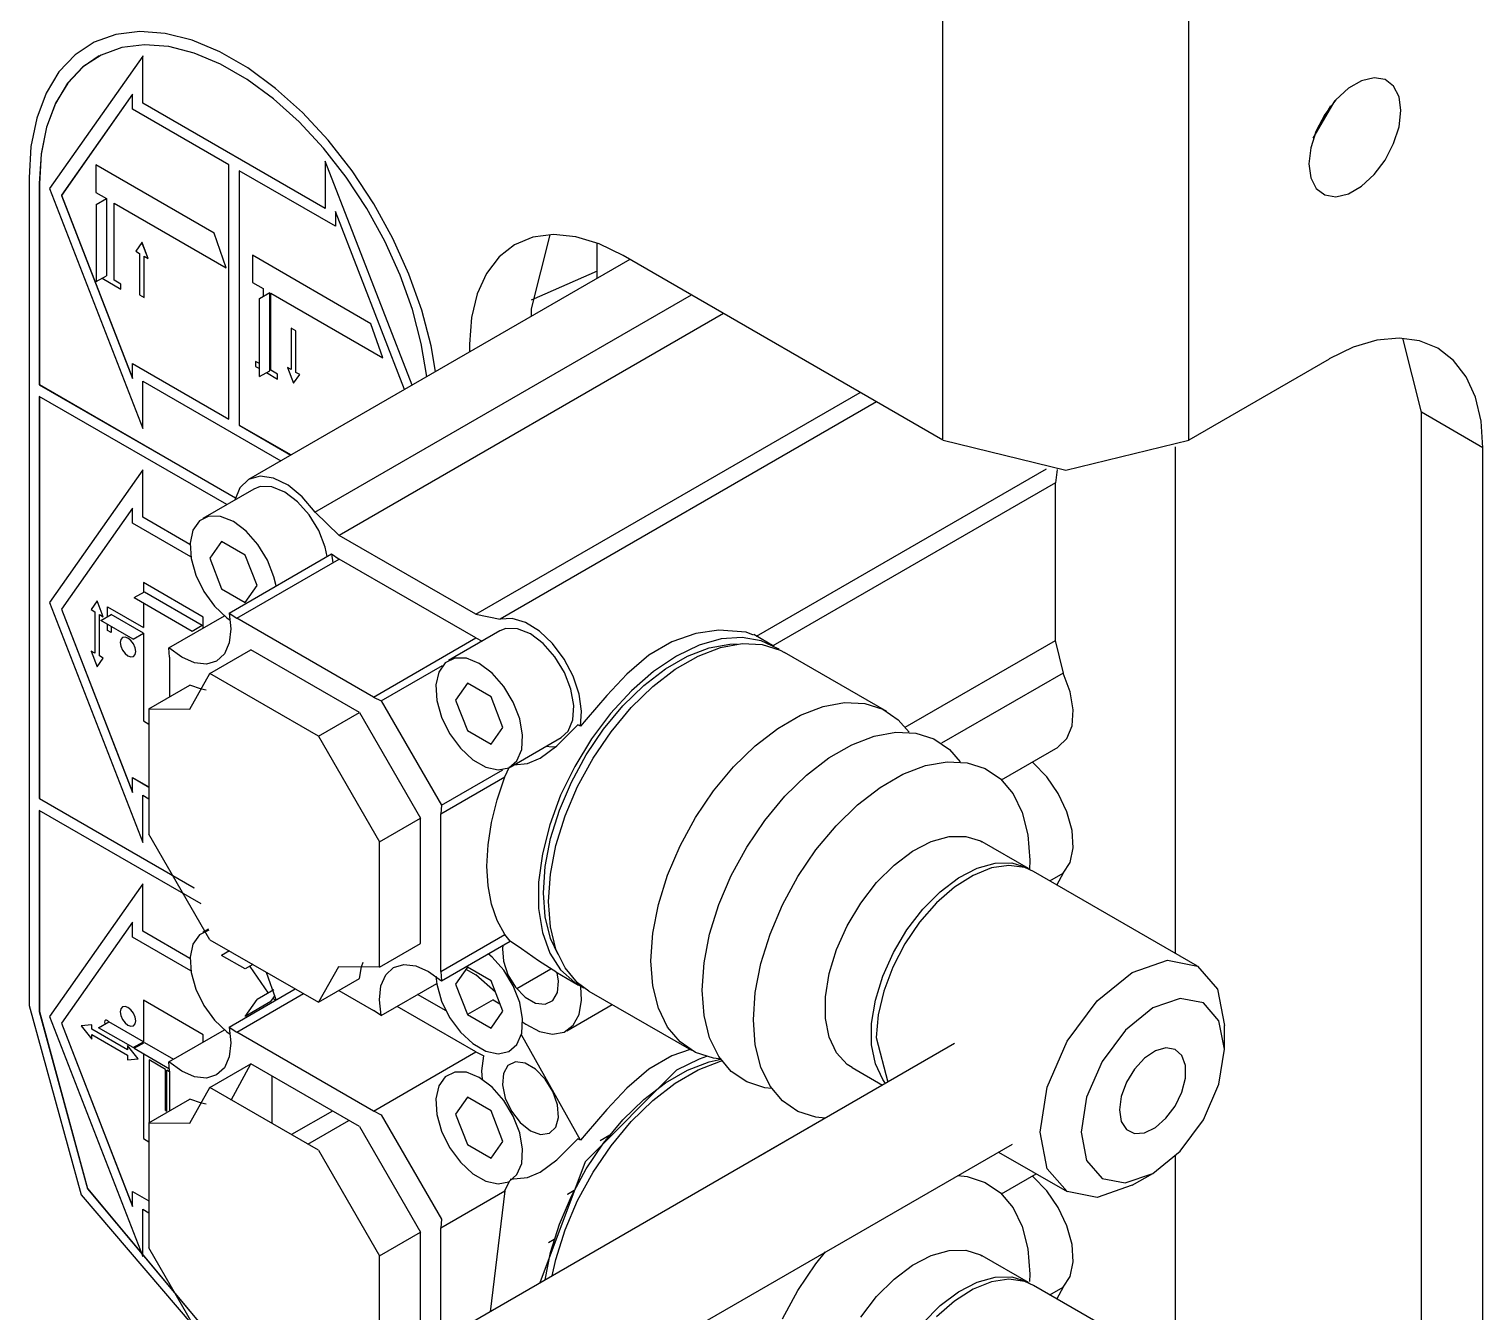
# Model space of a CAD drawing. Extents: x 0 to 258, y 0 to 184.
# Drawn here: x 25.48 to 30.5, y 55.95 to 60.37 of the extents above; entities that cross this region are included whole.
import ezdxf

# ---------------------------------------------------------------- set-up
doc = ezdxf.new("R2010")
doc.units = 0

msp = doc.modelspace()

# ---------------------------------------------------------------- linework, layer by layer
for p, q in [((28.639384, 58.954482), (28.639384, 60.485359)), ((29.487902, 58.954482), (29.487902, 60.485359)), ((25.783721, 60.354647), (25.708858, 60.327533)), ((25.866181, 60.364939), (25.783721, 60.354647)), ((25.9547, 60.358245), (25.866181, 60.364939)), ((26.04763, 60.334671), (25.9547, 60.358245)), ((26.143239, 60.29465), (26.04763, 60.334671)), ((25.876609, 60.280307), (25.55514, 59.823108)), ((25.642984, 60.284112), (25.587329, 60.225192)), ((25.708858, 60.327533), (25.642984, 60.284112)), ((25.732998, 60.283771), (25.670419, 60.242522)), ((25.726595, 60.280482), (25.670771, 60.242721)), ((25.804118, 60.309541), (25.732998, 60.283771)), ((25.882453, 60.319331), (25.804118, 60.309541)), ((25.876873, 60.280572), (25.876609, 60.280043)), ((25.876609, 60.11706), (25.876609, 60.280307)), ((25.876873, 60.117324), (25.876873, 60.280572)), ((25.966548, 60.312954), (25.882453, 60.319331)), ((26.054832, 60.290544), (25.966548, 60.312954)), ((26.14566, 60.252526), (26.054832, 60.290544)), ((26.239749, 60.238937), (26.143239, 60.29465)), ((25.670419, 60.242522), (25.617545, 60.18655)), ((25.670771, 60.242721), (25.617899, 60.186748)), ((26.237344, 60.199599), (26.14566, 60.252526)), ((26.335359, 60.168569), (26.239749, 60.238937)), ((25.587329, 60.225192), (25.54293, 60.151873)), ((25.617545, 60.18655), (25.575365, 60.116895)), ((25.617899, 60.186748), (25.57572, 60.117094)), ((26.328175, 60.132747), (26.237344, 60.199599)), ((30.084034, 60.1949), (30.038751, 60.168759)), ((30.127484, 60.205245), (30.084034, 60.1949)), ((30.165581, 60.198974), (30.127484, 60.205245)), ((30.195236, 60.176564), (30.165581, 60.198974)), ((25.54293, 60.151873), (25.510611, 60.065521)), ((25.841155, 60.148545), (25.595886, 59.799295)), ((25.841155, 60.14828), (25.596415, 59.79956)), ((25.841155, 60.096687), (25.841155, 60.148545)), ((26.416458, 60.053218), (26.328175, 60.132747)), ((26.428291, 60.084852), (26.335359, 60.168569)), ((29.995301, 60.128942), (29.957206, 60.078679)), ((30.038751, 60.168759), (29.995301, 60.128942)), ((30.214047, 60.139856), (30.195236, 60.176564)), ((30.220477, 60.091816), (30.214047, 60.139856)), ((25.575365, 60.116895), (25.544663, 60.034862)), ((25.57572, 60.117094), (25.545017, 60.03506)), ((26.173735, 59.904599), (25.841155, 60.096687)), ((26.506316, 59.753522), (25.876609, 60.11706)), ((26.506316, 59.754052), (25.876873, 60.117324)), ((26.51681, 59.989351), (26.428291, 60.084852)), ((29.917791, 59.996206), (29.992835, 60.126196)), ((29.925369, 60.016775), (29.978812, 60.109347)), ((29.957206, 60.078679), (29.927549, 60.02204)), ((30.214047, 60.036335), (30.220477, 60.091816)), ((25.510611, 60.065521), (25.490979, 59.967742)), ((25.544663, 60.034862), (25.52601, 59.941972)), ((25.545017, 60.03506), (25.526364, 59.94217)), ((26.500551, 59.962493), (26.416458, 60.053218)), ((29.938751, 60.046416), (29.946689, 60.046416)), ((30.195236, 59.97791), (30.214047, 60.036335)), ((26.599269, 59.883843), (26.51681, 59.989351)), ((29.927549, 60.02204), (29.908737, 59.963612)), ((30.165581, 59.921268), (30.195236, 59.97791)), ((25.490979, 59.967742), (25.484391, 59.860358)), ((25.52601, 59.941972), (25.519739, 59.839956)), ((25.526364, 59.94217), (25.52012, 59.840155)), ((26.578889, 59.862258), (26.500551, 59.962493)), ((29.908737, 59.963612), (29.902281, 59.908132)), ((25.714684, 59.904864), (25.714684, 59.809349)), ((26.123465, 59.668856), (25.714684, 59.904864)), ((26.173735, 59.026978), (26.173735, 59.904599)), ((26.209189, 59.884226), (26.209189, 59.006605)), ((26.54177, 59.692404), (26.209189, 59.884226)), ((26.209454, 59.883962), (26.209454, 59.006605)), ((26.806353, 59.144188), (26.506316, 59.91677)), ((26.506316, 59.91677), (26.506316, 59.753522)), ((26.506845, 59.917035), (26.506845, 59.915976)), ((26.806618, 59.144188), (26.506845, 59.917035)), ((26.674133, 59.770294), (26.599269, 59.883843)), ((29.902281, 59.908132), (29.908737, 59.860094)), ((30.127484, 59.871005), (30.165581, 59.921268)), ((25.484497, 59.860414), (25.484497, 57.002388)), ((25.519686, 59.840041), (25.519686, 59.145775)), ((25.520215, 59.840041), (25.520215, 59.14604)), ((26.650009, 59.754388), (26.578889, 59.862258)), ((29.908737, 59.860094), (29.927549, 59.823386)), ((30.038751, 59.80505), (30.084034, 59.831191)), ((30.084034, 59.831191), (30.127484, 59.871005)), ((25.55514, 59.823108), (25.876609, 58.994434)), ((25.595886, 59.799295), (25.841155, 59.167207)), ((25.596415, 59.79956), (25.841155, 59.168265)), ((25.714684, 59.809349), (25.751461, 59.787918)), ((25.716007, 59.767545), (25.751461, 59.787918)), ((25.751461, 59.787918), (25.751461, 59.522012)), ((29.927549, 59.823386), (29.957206, 59.800975)), ((29.957206, 59.800975), (29.995301, 59.794705)), ((29.995301, 59.794705), (30.038751, 59.80505)), ((25.716007, 59.767545), (25.716007, 59.501639)), ((25.777919, 59.772572), (26.165004, 59.549264)), ((25.777919, 59.506667), (25.777919, 59.772572)), ((26.54177, 59.743997), (26.54177, 59.692404)), ((26.780424, 59.129107), (26.54177, 59.743997)), ((26.542035, 59.743204), (26.542035, 59.692404)), ((26.712588, 59.640884), (26.650009, 59.754388)), ((26.740004, 59.650817), (26.674133, 59.770294)), ((26.542035, 59.692404), (26.54177, 59.692668)), ((25.873963, 59.636312), (25.852796, 59.60615)), ((25.874227, 59.636577), (25.873963, 59.636048)), ((25.895129, 59.581544), (25.873963, 59.636312)), ((25.895659, 59.581808), (25.874227, 59.636577)), ((26.165004, 59.549264), (26.123465, 59.668856)), ((26.765459, 59.523867), (26.712588, 59.640884)), ((26.795659, 59.527643), (26.740004, 59.650817)), ((27.160712, 59.628777), (27.106666, 59.586904)), ((27.223992, 59.654653), (27.160712, 59.628777)), ((27.282116, 59.663493), (27.217513, 59.407861)), ((27.294945, 59.663913), (27.223992, 59.654653)), ((27.371831, 59.656294), (27.294945, 59.663913)), ((27.452748, 59.632005), (27.371831, 59.656294)), ((27.445057, 59.512752), (27.445057, 59.634989)), ((27.535711, 59.591651), (27.452748, 59.632005)), ((25.852796, 59.60615), (25.866025, 59.598477)), ((25.866025, 59.598477), (25.866025, 59.455602)), ((25.8819, 59.589216), (25.895129, 59.581544)), ((25.8819, 59.446342), (25.8819, 59.589216)), ((25.882165, 59.446606), (25.882165, 59.588952)), ((25.894865, 59.582073), (25.895659, 59.581808)), ((27.558563, 59.578369), (26.241733, 58.818222)), ((26.664537, 59.356383), (26.255491, 59.592656)), ((26.255491, 59.592656), (26.255491, 59.498729)), ((27.106666, 59.586904), (27.063184, 59.530069)), ((28.639384, 58.954482), (27.535809, 59.591598)), ((26.840061, 59.403058), (26.795659, 59.527643)), ((27.063184, 59.530069), (27.031339, 59.459671)), ((27.445057, 59.537887), (27.218044, 59.437346)), ((25.716007, 59.501639), (25.751461, 59.522012)), ((25.73638, 59.513281), (25.801467, 59.47571)), ((25.801467, 59.493173), (25.777919, 59.506667)), ((25.801467, 59.47571), (25.801467, 59.493173)), ((26.255491, 59.498729), (26.292269, 59.477298)), ((26.292269, 59.477298), (26.292269, 59.45084)), ((26.807639, 59.405514), (26.765459, 59.523867)), ((25.866025, 59.455602), (25.8819, 59.446342)), ((25.8819, 59.446871), (25.882165, 59.446606)), ((26.280098, 59.443696), (26.315287, 59.464069)), ((26.280098, 59.173557), (26.280098, 59.443696)), ((26.315287, 59.193929), (26.315287, 59.464069)), ((26.318991, 59.196046), (26.318991, 59.461952)), ((26.318991, 59.461952), (26.705812, 59.238644)), ((26.471391, 58.705774), (27.771023, 59.455867)), ((27.031339, 59.459671), (27.011918, 59.377444)), ((27.882148, 59.391573), (26.555264, 58.625605)), ((26.838344, 59.288028), (26.807639, 59.405514)), ((26.87238, 59.279392), (26.840061, 59.403058)), ((27.011918, 59.377444), (27.005383, 59.285412)), ((27.217515, 59.407977), (27.217515, 59.381519)), ((26.40551, 59.331513), (26.389635, 59.340508)), ((26.389635, 59.340508), (26.389635, 59.197634)), ((26.40551, 59.188373), (26.40551, 59.331513)), ((26.705812, 59.238644), (26.664537, 59.356383)), ((26.856997, 59.173602), (26.838344, 59.288028)), ((26.887964, 59.191252), (26.87238, 59.279392)), ((27.00532, 59.285475), (27.00532, 59.259017)), ((30.055956, 59.274815), (29.972994, 59.234461)), ((30.136874, 59.299104), (30.055956, 59.274815)), ((30.213759, 59.306724), (30.136874, 59.299104)), ((30.284712, 59.297463), (30.213759, 59.306724)), ((30.291189, 59.050682), (30.226586, 59.306316)), ((30.347993, 59.271587), (30.284712, 59.297463)), ((26.280098, 59.218536), (26.266604, 59.226209)), ((26.266604, 59.226209), (26.266604, 59.208746)), ((29.972883, 59.234411), (29.487902, 58.954482)), ((30.402039, 59.229712), (30.347993, 59.271587)), ((30.44552, 59.172879), (30.402039, 59.229712)), ((25.841155, 59.2188), (26.173735, 59.026978)), ((25.841155, 59.167207), (25.841155, 59.2188)), ((25.841684, 59.2188), (25.841684, 59.219065)), ((25.841684, 59.219065), (26.173735, 59.027242)), ((26.266604, 59.208746), (26.280098, 59.201073)), ((26.280098, 59.173557), (26.315287, 59.193929)), ((26.303646, 59.187315), (26.342275, 59.16509)), ((26.342275, 59.182552), (26.318991, 59.196046)), ((26.342275, 59.16509), (26.342275, 59.182552)), ((26.376406, 59.205306), (26.397573, 59.150538)), ((26.389635, 59.197634), (26.376406, 59.205306)), ((26.397573, 59.150538), (26.418739, 59.180965)), ((26.418739, 59.180965), (26.40551, 59.188373)), ((25.519686, 59.145775), (26.196489, 58.755251)), ((25.520215, 59.14604), (26.196754, 58.755515)), ((25.876609, 58.994434), (25.876609, 59.157682)), ((25.876609, 59.157682), (26.353123, 58.882515)), ((25.876873, 58.994698), (25.876873, 59.157417)), ((26.857021, 59.173387), (26.856997, 59.173602)), ((30.477366, 59.102479), (30.44552, 59.172879)), ((25.519686, 59.10503), (25.519686, 57.717027)), ((26.166592, 58.731703), (25.519686, 59.10503)), ((25.520215, 59.104765), (25.520215, 57.717027)), ((27.026751, 58.353349), (28.353635, 59.119317)), ((28.409991, 59.087038), (27.110624, 58.336681)), ((30.496786, 59.020252), (30.477366, 59.102479)), ((30.291176, 55.458017), (30.291176, 59.05079)), ((30.503372, 58.928288), (30.291176, 59.05079)), ((25.876609, 58.995492), (25.876873, 58.994698)), ((26.209189, 59.006605), (26.388577, 58.902888)), ((26.209454, 59.006605), (26.388841, 58.903153)), ((30.503321, 58.928219), (30.496786, 59.020252)), ((28.639445, 58.954479), (29.063709, 58.850586)), ((29.063709, 58.850586), (29.487973, 58.954479)), ((29.442658, 57.182305), (29.442658, 58.930934)), ((30.503372, 55.335516), (30.503372, 58.928288)), ((25.876609, 58.851559), (25.55514, 58.394095)), ((25.876609, 58.688047), (25.876609, 58.851559)), ((25.876873, 58.851559), (25.876609, 58.851294)), ((25.876873, 58.688311), (25.876873, 58.851559)), ((26.28177, 58.829755), (26.241752, 58.818192)), ((26.328593, 58.823034), (26.28177, 58.829755)), ((26.378472, 58.798613), (26.328593, 58.823034)), ((27.995918, 58.277149), (28.997101, 58.855263)), ((29.033991, 58.853453), (29.027244, 58.807487)), ((26.260519, 58.785678), (26.083777, 58.683549)), ((26.21174, 58.789305), (26.194648, 58.747705)), ((26.241752, 58.818192), (26.21174, 58.789305)), ((26.282109, 58.793861), (26.260519, 58.785659)), ((26.322463, 58.793068), (26.282109, 58.793861)), ((26.366754, 58.775208), (26.322463, 58.793068)), ((26.411042, 58.741932), (26.366754, 58.775208)), ((26.427412, 58.758415), (26.378472, 58.798613)), ((29.027263, 58.807374), (28.052275, 58.244606)), ((29.027263, 58.263126), (29.027263, 58.807374)), ((26.451399, 58.696196), (26.411042, 58.741932)), ((26.471494, 58.705668), (26.427412, 58.758415)), ((25.841155, 58.719532), (25.595886, 58.370547)), ((25.841155, 58.719268), (25.596415, 58.370547)), ((25.841155, 58.667674), (25.841155, 58.719532)), ((26.039856, 58.593855), (25.876609, 58.688047)), ((26.039856, 58.594384), (25.876873, 58.688311)), ((26.072501, 58.675593), (26.05009, 58.643729)), ((26.105333, 58.691812), (26.072501, 58.675593)), ((26.145687, 58.691018), (26.105333, 58.691812)), ((26.189978, 58.673159), (26.145687, 58.691018)), ((26.234267, 58.639882), (26.189978, 58.673159)), ((26.484231, 58.64206), (26.451399, 58.696196)), ((26.471494, 58.705668), (26.55529, 58.625542)), ((26.042502, 58.551522), (25.841155, 58.667674)), ((26.05009, 58.643729), (26.040116, 58.599057)), ((26.274621, 58.594144), (26.234267, 58.639882)), ((26.506615, 58.584338), (26.484231, 58.64206)), ((27.026751, 58.353349), (26.555264, 58.625605)), ((26.040116, 58.599057), (26.043476, 58.545548)), ((26.149129, 58.604968), (26.108383, 58.546759)), ((26.230885, 58.557607), (26.149129, 58.604968)), ((26.307456, 58.54001), (26.274621, 58.594144)), ((26.513706, 58.553049), (26.506615, 58.584338)), ((26.043476, 58.545548), (26.059827, 58.487956)), ((26.108383, 58.546759), (26.149129, 58.441455)), ((26.174794, 58.357318), (26.528277, 58.561576)), ((26.201781, 58.339856), (26.555264, 58.543849)), ((26.271631, 58.452568), (26.230885, 58.557607)), ((26.329839, 58.482288), (26.307456, 58.54001)), ((26.528277, 58.561576), (26.533304, 58.531149)), ((26.52829, 58.561468), (26.55529, 58.543873)), ((27.026751, 58.271593), (26.555264, 58.543849)), ((26.059827, 58.487956), (26.087754, 58.431396)), ((26.33693, 58.450996), (26.329839, 58.482288)), ((25.84724, 58.410764), (25.882429, 58.431137)), ((25.87899, 58.462622), (25.87899, 58.429285)), ((26.085894, 58.343295), (25.87899, 58.462622)), ((25.882429, 58.431137), (26.08219, 58.316043)), ((26.087754, 58.431396), (26.124761, 58.380895)), ((26.149129, 58.441455), (26.230885, 58.39436)), ((26.230885, 58.39436), (26.271631, 58.452568)), ((25.55514, 58.394095), (25.876609, 57.565421)), ((25.719446, 58.399387), (25.69828, 58.369224)), ((25.740613, 58.344618), (25.719446, 58.399387)), ((25.7549, 58.345412), (25.7549, 58.378749)), ((25.7549, 58.378749), (25.87899, 58.307312)), ((25.84724, 58.410764), (26.047, 58.295406)), ((25.87899, 58.392508), (25.87899, 58.307312)), ((26.124761, 58.380895), (26.16756, 58.340943)), ((25.595886, 58.370547), (25.841155, 57.738194)), ((25.596415, 58.370547), (25.841155, 57.739252)), ((25.69828, 58.369224), (25.711509, 58.361551)), ((25.711509, 58.361551), (25.711509, 58.218676)), ((25.727384, 58.352291), (25.740613, 58.344618)), ((25.727384, 58.209416), (25.727384, 58.352291)), ((25.731882, 58.332183), (25.767336, 58.352555)), ((25.843536, 58.267624), (25.731882, 58.332183)), ((25.87899, 58.287997), (25.767336, 58.352555)), ((25.967361, 58.237462), (26.158654, 58.348058)), ((26.085894, 58.305989), (26.085894, 58.343295)), ((26.16756, 58.340943), (26.178937, 58.3329)), ((26.174735, 58.357366), (26.181112, 58.302856)), ((26.174735, 58.357366), (26.201736, 58.339771)), ((26.673268, 58.0676), (26.201781, 58.339856)), ((27.02674, 58.353378), (27.110534, 58.336763)), ((27.152333, 58.338953), (27.110515, 58.336837)), ((27.198717, 58.324639), (27.152333, 58.338953)), ((27.246299, 58.294895), (27.198717, 58.324639)), ((25.7549, 58.297787), (25.7549, 58.318953)), ((25.767336, 58.290378), (25.7549, 58.297787)), ((25.767336, 58.31181), (25.767336, 58.290378)), ((25.807068, 58.272699), (25.801327, 58.266084)), ((25.815667, 58.274287), (25.807068, 58.272699)), ((25.825827, 58.270768), (25.815667, 58.274287)), ((25.835987, 58.262592), (25.825827, 58.270768)), ((25.843536, 58.267624), (25.87899, 58.287997)), ((25.87899, 58.287997), (25.87899, 57.98505)), ((26.047, 58.295406), (26.08219, 58.316043)), ((26.181112, 58.302856), (26.175714, 58.254988)), ((26.673268, 58.0676), (27.026751, 58.271593)), ((27.109036, 58.295935), (26.932295, 58.193806)), ((27.02674, 58.271725), (27.048039, 58.260666)), ((27.130642, 58.304007), (27.109052, 58.295805)), ((27.170996, 58.303213), (27.130642, 58.304007)), ((27.215285, 58.285354), (27.170996, 58.303213)), ((27.259576, 58.252077), (27.215285, 58.285354)), ((27.29163, 58.251863), (27.246299, 58.294895)), ((27.786631, 58.28727), (27.703067, 58.257962)), ((27.865106, 58.298805), (27.786631, 58.28727)), ((27.960401, 58.291397), (27.865106, 58.298805)), ((27.946254, 58.273437), (27.874065, 58.268331)), ((28.012249, 58.261743), (27.946254, 58.273437)), ((27.98506, 58.28092), (27.960401, 58.291397)), ((28.056508, 58.242224), (27.986129, 58.28297)), ((25.69828, 58.226085), (25.719446, 58.171581)), ((25.711509, 58.218676), (25.69828, 58.226085)), ((25.801327, 58.266084), (25.79921, 58.255528)), ((25.79921, 58.255528), (25.801327, 58.242642)), ((25.801327, 58.242642), (25.807068, 58.229387)), ((25.807068, 58.229387), (25.815667, 58.217772)), ((25.844586, 58.250977), (25.835987, 58.262592)), ((25.850328, 58.237721), (25.844586, 58.250977)), ((25.852444, 58.224836), (25.850328, 58.237721)), ((25.850328, 58.214279), (25.852444, 58.224836)), ((25.969004, 58.205389), (25.967152, 58.237562)), ((26.011276, 58.204767), (25.967265, 58.237552)), ((26.108913, 58.148297), (26.250464, 58.230054)), ((26.175714, 58.254988), (26.15894, 58.217123)), ((26.624585, 58.014154), (26.250464, 58.230054)), ((27.29993, 58.206339), (27.259576, 58.252077)), ((27.331418, 58.198669), (27.29163, 58.251863)), ((27.703067, 58.257962), (27.624322, 58.211612)), ((27.797645, 58.246556), (27.719085, 58.20872)), ((27.757159, 58.208429), (27.832015, 58.237237)), ((27.793983, 58.209196), (27.871718, 58.239113)), ((27.874065, 58.268331), (27.797645, 58.246556)), ((27.832015, 58.237237), (27.903793, 58.250228)), ((27.871718, 58.239113), (27.946254, 58.252607)), ((27.903793, 58.250228), (27.92922, 58.251022)), ((27.946254, 58.252607), (28.015564, 58.249326)), ((28.070245, 58.233573), (28.012249, 58.261743)), ((28.015564, 58.249326), (28.077754, 58.229323)), ((28.073817, 58.231191), (28.070245, 58.233573)), ((28.077754, 58.229323), (28.091962, 58.221783)), ((28.445445, 58.017593), (28.091962, 58.221851)), ((28.50868, 57.963883), (29.027263, 58.263126)), ((29.027237, 58.263076), (29.054735, 58.150438)), ((25.719446, 58.171581), (25.740613, 58.201743)), ((25.740613, 58.201743), (25.727384, 58.209416)), ((25.815667, 58.217772), (25.825827, 58.209596)), ((25.825827, 58.209596), (25.835987, 58.206077)), ((25.835987, 58.206077), (25.844586, 58.207665)), ((25.844586, 58.207665), (25.850328, 58.214279)), ((25.968948, 58.205447), (25.968948, 58.0676)), ((26.055419, 58.185506), (26.011276, 58.204767)), ((26.096601, 58.181114), (26.055419, 58.185506)), ((26.131934, 58.191909), (26.096601, 58.181114)), ((26.15894, 58.217123), (26.131934, 58.191909)), ((26.700256, 58.054106), (26.911657, 58.176079)), ((26.921029, 58.185749), (26.898645, 58.153885)), ((26.953864, 58.201968), (26.921029, 58.185749)), ((26.994218, 58.201174), (26.953864, 58.201968)), ((27.038506, 58.183315), (26.994218, 58.201174)), ((27.082798, 58.150038), (27.038506, 58.183315)), ((27.332765, 58.152205), (27.29993, 58.206339)), ((27.362777, 58.139175), (27.331418, 58.198669)), ((27.624322, 58.211612), (27.547942, 58.146914)), ((27.719091, 58.208808), (27.640531, 58.155939)), ((27.681268, 58.164596), (27.757159, 58.208429)), ((27.715177, 58.163678), (27.793983, 58.209196)), ((26.039422, 58.025597), (26.108947, 58.148416)), ((26.483033, 57.932398), (26.108913, 58.148297)), ((26.898645, 58.153885), (26.88867, 58.109213)), ((27.123152, 58.1043), (27.082798, 58.150038)), ((27.355149, 58.094484), (27.332765, 58.152205)), ((27.383441, 58.077696), (27.362777, 58.139175)), ((27.547942, 58.146914), (27.478849, 58.073106)), ((27.640531, 58.155939), (27.564114, 58.089478)), ((27.606413, 58.106933), (27.681268, 58.164596)), ((27.637446, 58.1038), (27.715177, 58.163678)), ((29.05478, 58.150414), (28.634622, 57.907791)), ((29.078375, 58.085885), (29.054721, 58.150438)), ((25.898304, 58.026854), (26.039592, 58.108345)), ((26.07911, 58.094682), (26.039706, 58.108414)), ((26.095699, 58.091375), (26.07911, 58.094682)), ((26.88867, 58.109213), (26.892031, 58.055704)), ((26.997647, 58.11496), (26.956901, 58.057016)), ((27.079403, 58.067864), (26.997647, 58.11496)), ((27.155984, 58.050166), (27.123152, 58.1043)), ((27.365123, 58.038305), (27.355149, 58.094484)), ((27.391881, 58.018697), (27.383441, 58.077696)), ((27.478849, 58.073106), (27.407494, 57.989497)), ((27.564114, 58.089478), (27.491922, 58.011238)), ((27.534637, 58.037011), (27.606413, 58.106933)), ((27.562907, 58.03119), (27.637446, 58.1038)), ((29.08872, 58.023398), (29.078375, 58.085885)), ((25.898294, 58.026769), (26.039422, 58.025597)), ((25.898304, 58.026854), (25.898304, 57.59479)), ((26.673186, 58.067623), (26.700187, 58.054024)), ((26.700187, 58.054029), (26.907644, 57.694702)), ((26.892031, 58.055704), (26.908382, 57.99811)), ((26.956901, 58.057016), (26.997647, 57.951712)), ((27.120149, 57.96256), (27.079403, 58.067864)), ((27.178368, 57.992445), (27.155984, 58.050166)), ((27.361763, 57.988661), (27.365123, 58.038305)), ((27.467893, 57.956739), (27.534637, 58.037011)), ((27.493597, 57.947833), (27.562907, 58.03119)), ((28.147622, 58.005018), (28.225341, 58.034926)), ((28.225341, 58.034926), (28.299863, 58.04842)), ((28.299863, 58.04842), (28.369158, 58.045139)), ((28.369158, 58.045139), (28.431337, 58.025163)), ((28.431337, 58.025163), (28.484701, 57.989026)), ((29.084937, 57.967981), (29.08872, 58.023398)), ((25.87899, 57.98505), (25.898304, 57.973937)), ((26.483033, 57.932398), (26.624585, 58.014154)), ((26.624556, 58.014043), (26.835209, 57.64918)), ((26.908382, 57.99811), (26.936309, 57.941552)), ((27.188342, 57.936266), (27.178368, 57.992445)), ((27.306709, 57.89911), (27.378429, 57.971717)), ((27.345412, 57.949961), (27.361763, 57.988661)), ((27.387642, 57.966529), (27.378382, 57.971821)), ((27.387515, 57.96646), (27.391881, 58.018697)), ((27.407494, 57.989497), (27.387518, 57.966479)), ((27.491922, 58.011238), (27.42593, 57.923352)), ((28.06883, 57.959507), (28.147622, 58.005018)), ((28.484701, 57.989026), (28.522166, 57.946151)), ((26.483133, 57.932403), (26.693786, 57.56754)), ((26.936309, 57.941552), (26.973316, 57.891051)), ((26.997647, 57.951712), (27.079403, 57.904616)), ((27.079403, 57.904616), (27.120149, 57.96256)), ((27.144755, 57.825771), (27.321496, 57.9279)), ((27.185009, 57.88662), (27.188342, 57.936266)), ((27.32152, 57.927815), (27.345412, 57.949961)), ((27.42593, 57.923352), (27.367933, 57.828218)), ((27.408004, 57.868308), (27.467893, 57.956739)), ((27.431407, 57.856002), (27.493597, 57.947833)), ((27.991114, 57.899637), (28.06883, 57.959507)), ((28.324446, 57.902947), (28.402157, 57.932853)), ((28.402157, 57.932853), (28.476674, 57.946346)), ((28.476674, 57.946346), (28.54596, 57.943066)), ((28.54596, 57.943066), (28.608134, 57.92309)), ((28.608134, 57.92309), (28.661493, 57.886956)), ((29.037333, 57.895184), (29.067342, 57.924071)), ((29.067342, 57.924071), (29.084937, 57.967981)), ((26.973316, 57.891051), (27.016117, 57.851099)), ((27.168631, 57.847919), (27.185009, 57.88662)), ((27.248461, 57.856796), (27.306709, 57.89911)), ((27.290495, 57.895084), (27.268482, 57.8972)), ((27.305127, 57.896142), (27.290495, 57.895084)), ((27.916591, 57.827043), (27.991114, 57.899637)), ((28.245661, 57.857441), (28.324446, 57.902947)), ((28.661493, 57.886956), (28.69896, 57.844077)), ((28.841261, 57.782115), (29.037317, 57.895091)), ((29.037322, 57.895179), (29.037333, 57.895184)), ((27.016117, 57.851099), (27.060906, 57.82525)), ((27.060906, 57.82525), (27.103708, 57.815777)), ((27.103708, 57.815777), (27.140715, 57.823556)), ((27.127292, 57.792433), (27.142903, 57.8263)), ((27.140715, 57.823556), (27.168641, 57.847871)), ((27.157661, 57.833221), (27.204993, 57.837825)), ((27.204993, 57.837825), (27.243249, 57.853912)), ((27.243249, 57.853912), (27.248461, 57.856796)), ((27.367933, 57.828218), (27.319515, 57.728431)), ((27.356607, 57.774129), (27.408004, 57.868308)), ((27.378032, 57.758202), (27.431407, 57.856002)), ((27.847294, 57.743702), (27.916591, 57.827043)), ((28.167953, 57.797579), (28.245661, 57.857441)), ((28.501261, 57.800858), (28.578961, 57.830761)), ((28.578961, 57.830761), (28.653471, 57.844255)), ((28.653471, 57.844255), (28.722754, 57.840974)), ((28.722754, 57.840974), (28.784921, 57.820998)), ((28.784921, 57.820998), (28.838274, 57.784869)), ((28.950502, 57.839889), (28.946798, 57.842932)), ((28.997325, 57.792536), (28.950502, 57.839889)), ((25.841155, 57.790052), (25.898304, 57.756979)), ((25.841155, 57.738194), (25.841155, 57.790052)), ((25.841684, 57.789787), (25.841684, 57.790052)), ((25.841684, 57.790052), (25.898304, 57.757508)), ((26.905836, 57.66464), (27.127292, 57.792433)), ((26.907689, 57.694802), (27.119355, 57.816775)), ((27.10039, 57.712799), (27.12729, 57.792312)), ((27.315099, 57.676771), (27.356607, 57.774129)), ((28.093436, 57.724991), (28.167953, 57.797579)), ((28.422484, 57.755357), (28.501261, 57.800858)), ((28.838274, 57.784869), (28.881361, 57.733579)), ((29.037346, 57.734778), (28.997325, 57.792536)), ((25.876609, 57.565421), (25.876609, 57.728669)), ((25.876609, 57.728669), (25.898304, 57.716233)), ((25.876873, 57.565686), (25.876873, 57.728404)), ((27.319515, 57.728431), (27.281997, 57.626714)), ((27.334929, 57.657099), (27.378032, 57.758202)), ((27.785115, 57.651889), (27.847294, 57.743702)), ((28.024147, 57.641661), (28.093436, 57.724991)), ((28.344782, 57.695501), (28.422484, 57.755357)), ((28.881361, 57.733579), (28.913005, 57.668526)), ((29.067355, 57.671241), (29.037346, 57.734778)), ((25.519686, 57.717027), (26.054144, 57.408523)), ((25.519686, 57.676017), (25.519686, 56.982016)), ((26.079015, 57.353225), (25.519686, 57.676017)), ((25.520215, 57.717027), (26.053879, 57.409053)), ((25.520215, 57.676017), (25.520215, 56.98228)), ((26.907644, 57.694702), (26.905792, 57.664518)), ((27.080837, 57.634067), (27.10039, 57.712799)), ((27.284614, 57.578888), (27.315099, 57.676771)), ((28.270273, 57.622918), (28.344782, 57.695501)), ((28.913005, 57.668526), (28.932346, 57.59149)), ((29.08495, 57.607011), (29.067355, 57.671241)), ((26.693906, 57.567538), (26.835193, 57.649294)), ((26.835193, 57.216965), (26.835193, 57.649294)), ((26.905836, 57.120128), (26.905836, 57.66464)), ((27.068984, 57.557428), (27.080837, 57.634067)), ((27.281997, 57.626714), (27.256412, 57.525839)), ((27.303272, 57.555454), (27.334929, 57.657099)), ((27.731751, 57.55411), (27.785115, 57.651889)), ((27.961975, 57.549856), (28.024147, 57.641661)), ((28.200991, 57.539595), (28.270273, 57.622918)), ((26.108947, 57.229808), (25.898294, 57.594673)), ((27.265987, 57.483152), (27.284614, 57.578888)), ((28.534141, 57.535502), (28.598379, 57.568845)), ((28.598379, 57.568845), (28.660649, 57.586201)), ((28.660649, 57.586201), (28.718397, 57.586731)), ((28.718397, 57.586731), (28.769263, 57.570644)), ((28.769263, 57.570644), (28.775031, 57.567495)), ((28.932346, 57.59149), (28.938855, 57.504564)), ((29.088734, 57.547234), (29.08495, 57.607011)), ((25.876609, 57.566479), (25.876873, 57.565686)), ((26.693906, 57.135474), (26.693906, 57.567538)), ((27.065015, 57.484157), (27.068984, 57.557428)), ((27.256412, 57.525839), (27.243447, 57.428563)), ((27.283931, 57.456037), (27.303272, 57.555454)), ((27.688656, 57.453026), (27.731751, 57.55411)), ((27.908617, 57.452084), (27.961975, 57.549856)), ((28.138825, 57.447801), (28.200991, 57.539595)), ((28.470559, 57.487528), (28.534141, 57.535502)), ((28.93413, 57.475727), (28.775115, 57.567538)), ((29.078388, 57.49669), (29.088734, 57.547234)), ((27.068984, 57.415474), (27.065015, 57.484157)), ((27.259716, 57.392172), (27.265987, 57.483152)), ((28.410242, 57.426885), (28.470559, 57.487528)), ((28.693277, 57.443639), (28.75751, 57.476976)), ((28.806672, 57.477548), (28.743085, 57.452095)), ((28.75751, 57.476976), (28.819769, 57.494306)), ((28.867, 57.48657), (28.806672, 57.477548)), ((28.819769, 57.494306), (28.877512, 57.494836)), ((28.921594, 57.478791), (28.867, 57.48657)), ((28.877512, 57.494836), (28.928367, 57.478749)), ((28.95169, 57.465562), (28.921594, 57.478791)), ((28.928367, 57.478749), (28.942734, 57.470229)), ((28.938892, 57.504567), (28.938099, 57.472552)), ((29.054735, 57.459432), (29.078388, 57.49669)), ((25.876609, 57.422546), (25.55514, 56.965082)), ((25.876873, 57.422811), (25.876609, 57.422282)), ((25.876609, 57.259299), (25.876609, 57.422546)), ((25.876873, 57.259299), (25.876873, 57.422811)), ((27.243447, 57.428563), (27.243447, 57.337533)), ((27.277422, 57.361563), (27.283931, 57.456037)), ((27.657006, 57.3514), (27.688656, 57.453026)), ((27.865524, 57.351011), (27.908617, 57.452084)), ((28.085469, 57.350037), (28.138825, 57.447801)), ((28.355656, 57.356057), (28.410242, 57.426885)), ((28.629706, 57.395673), (28.693277, 57.443639)), ((28.743085, 57.452095), (28.678836, 57.411243)), ((29.517535, 57.138913), (28.951857, 57.465409)), ((29.008478, 57.432865), (29.05478, 57.459323)), ((29.054735, 57.459432), (29.032324, 57.419033)), ((27.080837, 57.352524), (27.068984, 57.415474)), ((27.265987, 57.308434), (27.259716, 57.392172)), ((28.569394, 57.335038), (28.629706, 57.395673)), ((28.678836, 57.411243), (28.616559, 57.35667)), ((27.10039, 57.296353), (27.080837, 57.352524)), ((27.243447, 57.337533), (27.256412, 57.255235)), ((27.283931, 57.274605), (27.277422, 57.361563)), ((27.637665, 57.252004), (27.657006, 57.3514)), ((27.833877, 57.249395), (27.865524, 57.351011)), ((28.042385, 57.248975), (28.085469, 57.350037)), ((28.309034, 57.277941), (28.355656, 57.356057)), ((28.514816, 57.264217), (28.569394, 57.335038)), ((28.616559, 57.35667), (28.558803, 57.290615)), ((25.841155, 57.290519), (25.595886, 56.941534)), ((25.841155, 57.290255), (25.596415, 56.941799)), ((25.841155, 57.238926), (25.841155, 57.290519)), ((27.12729, 57.2479), (27.10039, 57.296353)), ((27.284614, 57.234219), (27.265987, 57.308434)), ((27.303272, 57.197537), (27.283931, 57.274605)), ((28.272291, 57.195738), (28.309034, 57.277941)), ((28.558803, 57.290615), (28.507932, 57.215777)), ((26.042502, 57.122509), (25.841155, 57.238926)), ((26.039856, 57.164842), (25.876609, 57.259299)), ((26.039856, 57.165372), (25.876873, 57.259299)), ((26.072498, 57.246715), (26.050088, 57.214851)), ((26.104505, 57.262749), (26.072498, 57.246715)), ((26.103885, 57.266442), (26.083777, 57.254801)), ((26.108913, 57.22993), (26.483033, 57.013766)), ((26.693906, 57.135474), (26.835193, 57.216965)), ((26.905836, 57.120128), (27.127292, 57.247921)), ((26.907689, 57.087849), (27.145549, 57.225167)), ((27.145549, 57.225167), (27.127292, 57.247921)), ((27.183826, 57.198807), (27.145551, 57.225268)), ((27.256412, 57.255235), (27.281997, 57.183914)), ((27.310596, 57.178802), (27.284614, 57.234219)), ((27.631156, 57.157548), (27.637665, 57.252004)), ((27.814536, 57.150007), (27.833877, 57.249395)), ((28.01074, 57.147369), (28.042385, 57.248975)), ((28.468202, 57.186112), (28.514816, 57.264217)), ((26.050088, 57.214851), (26.040113, 57.170179)), ((26.040113, 57.170179), (26.043473, 57.11667)), ((26.175852, 57.191301), (26.149129, 57.175955)), ((26.230885, 57.128859), (26.149129, 57.175955)), ((27.082798, 57.17019), (27.069833, 57.181567)), ((27.123152, 57.124451), (27.082798, 57.17019)), ((27.120265, 57.210671), (27.118413, 57.198262)), ((27.118413, 57.198262), (27.12172, 57.155272)), ((27.243241, 57.156905), (27.183826, 57.198807)), ((27.281997, 57.183914), (27.319515, 57.125515)), ((27.334929, 57.13246), (27.303272, 57.197537)), ((28.246918, 57.112812), (28.272291, 57.195738)), ((28.431462, 57.10392), (28.468202, 57.186112)), ((28.507932, 57.215777), (28.46603, 57.13522)), ((26.043473, 57.11667), (26.059824, 57.059075)), ((26.257344, 57.144205), (26.230885, 57.128859)), ((26.246604, 57.137908), (26.309466, 57.04541)), ((26.33693, 57.022052), (26.304495, 57.116921)), ((26.552659, 57.136614), (26.483133, 57.013795)), ((26.693786, 57.135442), (26.552659, 57.136614)), ((26.624556, 57.095437), (26.632361, 57.136429)), ((26.632361, 57.136429), (26.637811, 57.152489)), ((26.715982, 57.10837), (26.742988, 57.133585)), ((26.742988, 57.133585), (26.778321, 57.14438)), ((26.778321, 57.14438), (26.819503, 57.139987)), ((26.819503, 57.139987), (26.863649, 57.120726)), ((26.863649, 57.120726), (26.907657, 57.087941)), ((26.905919, 57.120104), (26.907771, 57.087931)), ((26.997647, 57.135209), (26.956901, 57.077001)), ((26.99262, 57.127801), (27.026751, 57.108222)), ((27.079403, 57.088113), (26.997647, 57.135209)), ((27.12172, 57.155272), (27.137648, 57.109142)), ((27.155984, 57.070317), (27.123152, 57.124451)), ((27.168038, 57.061126), (27.285778, 57.129124)), ((27.293228, 57.124237), (27.243241, 57.156905)), ((27.303335, 57.119448), (27.293228, 57.124237)), ((27.302976, 57.11854), (27.381557, 57.073032)), ((27.312061, 57.086452), (27.307008, 57.11609)), ((27.319515, 57.125515), (27.367933, 57.081631)), ((27.378032, 57.081152), (27.334929, 57.13246)), ((27.637665, 57.070606), (27.631156, 57.157548)), ((27.808027, 57.055559), (27.814536, 57.150007)), ((27.991399, 57.047992), (28.01074, 57.147369)), ((28.46603, 57.13522), (28.434809, 57.052246)), ((29.171188, 57.018565), (29.292859, 57.116752)), ((29.292859, 57.116752), (29.414528, 57.159043)), ((29.414528, 57.159043), (29.517676, 57.139014)), ((29.517676, 57.139014), (29.586597, 57.059692)), ((26.483033, 57.013766), (26.624585, 57.095522)), ((26.69381, 57.022637), (26.699208, 57.070503)), ((26.699208, 57.070503), (26.715982, 57.10837)), ((26.700256, 56.968257), (26.891549, 57.078588)), ((26.888644, 57.103782), (26.892004, 57.075908)), ((26.892004, 57.075908), (26.908355, 57.018316)), ((26.956901, 57.077001), (26.997647, 56.971961)), ((27.094397, 57.049198), (27.02674, 57.108155)), ((27.120149, 56.982809), (27.079403, 57.088113)), ((27.137648, 57.109142), (27.164054, 57.066103)), ((27.178368, 57.012596), (27.155984, 57.070317)), ((27.164054, 57.066103), (27.197373, 57.031964)), ((27.308754, 57.04727), (27.312061, 57.086452)), ((27.367933, 57.081631), (27.399988, 57.06356)), ((27.41731, 57.052485), (27.378032, 57.081152)), ((27.391889, 57.02124), (27.389084, 57.068936)), ((27.657006, 56.993551), (27.637665, 57.070606)), ((28.23398, 57.032559), (28.246918, 57.112812)), ((28.406088, 57.021004), (28.431462, 57.10392)), ((25.87899, 57.021438), (25.87899, 56.87777)), ((26.085894, 56.902111), (25.87899, 57.021438)), ((26.059824, 57.059075), (26.087751, 57.002518)), ((26.174794, 56.928305), (26.402864, 57.060068)), ((26.201781, 56.910843), (26.431704, 57.043663)), ((26.230885, 56.965347), (26.271631, 57.023555)), ((26.319256, 57.016411), (26.230885, 56.965347)), ((26.328781, 57.056628), (26.271631, 57.023555)), ((26.319256, 57.016411), (26.333808, 57.037313)), ((26.327193, 57.028053), (26.335396, 57.021174)), ((26.553941, 57.054511), (26.673268, 56.98572)), ((26.700187, 56.968128), (26.69381, 57.022637)), ((26.924093, 56.983868), (26.825668, 57.040488)), ((26.908355, 57.018316), (26.936282, 56.961756)), ((27.086018, 57.022761), (26.997647, 56.971961)), ((27.086018, 57.022761), (27.10983, 57.009003)), ((27.197373, 57.031964), (27.233105, 57.011326)), ((27.266421, 57.006987), (27.292826, 57.019528)), ((27.292826, 57.019528), (27.308754, 57.04727)), ((27.383448, 56.97199), (27.391889, 57.02124)), ((27.417275, 57.052395), (27.771023, 56.848666)), ((27.814536, 56.968628), (27.808027, 57.055559)), ((27.984891, 56.953552), (27.991399, 57.047992)), ((28.23398, 56.958261), (28.23398, 57.032559)), ((28.39315, 56.940762), (28.406088, 57.021004)), ((28.434809, 57.052246), (28.415547, 56.970247)), ((29.068043, 56.879434), (29.171188, 57.018565)), ((29.458073, 57.026981), (29.363596, 56.994361)), ((29.538316, 57.011689), (29.458073, 57.026981)), ((29.586597, 57.059692), (29.61078, 56.933316)), ((25.484396, 57.002473), (25.66413, 56.349193)), ((25.519752, 56.982061), (25.685973, 56.370346)), ((25.520107, 56.982267), (25.686178, 56.370847)), ((25.801327, 56.991212), (25.79921, 56.980656)), ((25.79921, 56.980656), (25.801327, 56.96777)), ((25.807068, 56.997827), (25.801327, 56.991212)), ((25.801327, 56.96777), (25.807068, 56.954515)), ((25.815667, 56.999415), (25.807068, 56.997827)), ((25.825827, 56.995896), (25.815667, 56.999415)), ((25.835987, 56.987693), (25.825827, 56.995896)), ((25.844586, 56.976078), (25.835987, 56.987693)), ((25.850328, 56.962823), (25.844586, 56.976078)), ((26.087751, 57.002518), (26.124758, 56.952017)), ((26.700187, 56.968128), (26.673186, 56.985696)), ((27.026751, 56.842845), (26.755024, 56.999743)), ((26.997647, 56.971961), (27.079403, 56.924601)), ((27.079403, 56.924601), (27.120149, 56.982809)), ((27.188342, 56.956417), (27.178368, 57.012596)), ((27.233105, 57.011326), (27.266421, 57.006987)), ((27.340282, 56.915605), (27.497444, 57.006357)), ((27.362785, 56.934356), (27.383448, 56.97199)), ((27.688656, 56.928488), (27.657006, 56.993551)), ((27.833877, 56.891581), (27.814536, 56.968628)), ((28.415547, 56.970247), (28.409038, 56.892586)), ((29.363596, 56.994361), (29.269073, 56.917841)), ((29.59173, 56.949924), (29.538316, 57.011689)), ((25.55514, 56.965082), (25.876609, 56.136408)), ((25.595886, 56.941534), (25.841155, 56.309181)), ((25.596415, 56.941799), (25.841155, 56.310504)), ((25.700926, 56.935978), (25.664148, 56.932803)), ((25.664148, 56.932803), (25.700926, 56.88703)), ((25.700926, 56.920632), (25.700926, 56.935978)), ((25.824486, 56.849195), (25.700926, 56.920632)), ((25.724209, 56.926189), (25.759663, 56.946561)), ((25.843536, 56.857397), (25.724209, 56.926189)), ((25.746082, 56.949493), (25.745288, 56.945498)), ((25.745288, 56.945498), (25.746082, 56.94055)), ((25.748463, 56.951874), (25.746082, 56.949493)), ((25.746082, 56.94055), (25.746611, 56.939227)), ((25.751903, 56.952139), (25.748463, 56.951874)), ((25.755845, 56.950287), (25.751903, 56.952139)), ((25.759629, 56.946688), (25.755845, 56.950287)), ((25.87899, 56.87777), (25.759663, 56.946561)), ((25.807068, 56.954515), (25.815667, 56.942926)), ((25.815667, 56.942926), (25.825827, 56.934724)), ((25.825827, 56.934724), (25.835987, 56.931205)), ((25.835987, 56.931205), (25.844586, 56.932793)), ((25.844586, 56.932793), (25.850328, 56.939407)), ((25.852444, 56.949938), (25.850328, 56.962823)), ((25.850328, 56.939407), (25.852444, 56.949964)), ((25.967361, 56.808714), (26.158654, 56.919045)), ((26.124758, 56.952017), (26.167557, 56.912062)), ((26.174735, 56.928419), (26.181112, 56.87391)), ((26.174735, 56.928419), (26.201736, 56.910851)), ((26.936282, 56.961756), (26.973289, 56.911255)), ((27.185009, 56.906771), (27.188342, 56.956417)), ((27.18875, 56.945495), (27.198725, 56.938325)), ((27.198725, 56.938325), (27.246307, 56.913137)), ((27.331426, 56.911073), (27.362785, 56.934356)), ((27.731751, 56.87719), (27.688656, 56.928488)), ((27.991399, 56.866628), (27.984891, 56.953552)), ((28.246918, 56.892965), (28.23398, 56.958261)), ((28.39315, 56.866475), (28.39315, 56.940762)), ((29.269073, 56.917841), (29.188735, 56.809817)), ((29.610806, 56.851653), (29.59173, 56.949924)), ((29.610669, 56.851576), (29.610669, 56.933332)), ((25.700926, 56.902376), (25.824486, 56.830939)), ((25.700926, 56.88703), (25.700926, 56.902376)), ((25.843536, 56.857397), (25.87899, 56.87777)), ((25.84724, 56.855016), (25.882429, 56.875389)), ((25.862321, 56.868245), (25.86629, 56.866128)), ((25.882429, 56.875389), (25.982706, 56.817445)), ((28.678807, 56.871155), (25.897775, 55.265666)), ((26.085894, 56.876976), (26.085894, 56.902111)), ((26.167557, 56.912062), (26.178934, 56.904019)), ((26.181112, 56.87391), (26.175714, 56.826044)), ((26.673268, 56.638587), (26.201781, 56.910843)), ((26.973289, 56.911255), (27.016091, 56.871303)), ((27.016091, 56.871303), (27.060879, 56.845454)), ((27.140688, 56.84376), (27.168615, 56.868076)), ((27.168631, 56.868073), (27.185009, 56.906771)), ((27.387515, 56.537513), (27.183823, 56.901942)), ((27.246307, 56.913137), (27.291638, 56.903823)), ((27.291638, 56.903823), (27.331426, 56.911073)), ((27.785115, 56.841054), (27.731751, 56.87719)), ((27.865524, 56.826523), (27.833877, 56.891581)), ((28.01074, 56.78959), (27.991399, 56.866628)), ((28.272291, 56.839342), (28.246918, 56.892965)), ((28.406088, 56.801186), (28.39315, 56.866475)), ((28.409044, 56.892565), (28.448559, 56.738107)), ((28.999122, 56.720536), (29.068043, 56.879434)), ((25.824486, 56.864541), (25.824486, 56.849195)), ((25.861263, 56.818768), (25.824486, 56.864541)), ((25.824486, 56.830939), (25.824486, 56.815593)), ((25.824486, 56.815593), (25.861263, 56.818768)), ((25.84724, 56.855016), (25.968948, 56.784637)), ((25.87899, 56.836759), (25.87899, 56.543866)), ((26.175714, 56.826044), (26.15894, 56.788179)), ((26.673268, 56.638587), (27.026751, 56.842845)), ((27.02674, 56.842781), (27.053741, 56.829182)), ((27.047391, 56.777506), (27.053794, 56.829184)), ((27.060879, 56.845454), (27.103681, 56.835982)), ((27.103681, 56.835982), (27.140688, 56.84376)), ((27.703065, 56.828983), (27.62432, 56.782634)), ((27.766406, 56.851208), (27.703065, 56.828983)), ((27.797651, 56.817702), (27.719091, 56.779866)), ((27.847294, 56.821078), (27.785115, 56.841054)), ((27.823051, 56.826644), (27.797651, 56.817702)), ((27.831999, 56.808293), (27.874022, 56.817765)), ((27.874036, 56.81777), (27.847294, 56.821078)), ((27.908617, 56.775231), (27.865524, 56.826523)), ((28.309034, 56.799586), (28.272291, 56.839342)), ((29.334886, 56.820829), (29.300247, 56.783287)), ((29.372583, 56.846202), (29.334886, 56.820829)), ((29.409249, 56.856653), (29.372583, 56.846202)), ((29.440917, 56.851044), (29.409249, 56.856653)), ((29.464148, 56.829984), (29.440917, 56.851044)), ((29.476424, 56.795762), (29.464148, 56.829984)), ((29.591756, 56.731281), (29.610806, 56.851653)), ((25.899098, 56.814799), (25.899098, 56.59837)), ((25.955719, 56.781991), (25.899098, 56.814799)), ((25.955719, 56.640439), (25.955719, 56.781991)), ((25.959423, 56.638322), (25.959423, 56.779874)), ((25.968948, 56.774318), (25.959423, 56.779874)), ((25.969004, 56.776442), (25.967152, 56.808618)), ((26.011276, 56.775823), (25.967265, 56.808608)), ((25.968948, 56.776435), (25.968948, 56.638587)), ((26.055419, 56.756562), (26.011276, 56.775823)), ((26.108913, 56.719549), (26.250464, 56.801041)), ((26.15894, 56.788179), (26.131934, 56.762965)), ((26.181935, 56.676356), (26.250369, 56.801112)), ((26.624585, 56.585141), (26.250464, 56.801041)), ((26.953864, 56.773021), (26.921029, 56.756802)), ((26.994218, 56.772228), (26.953864, 56.773021)), ((27.038506, 56.754368), (26.994218, 56.772228)), ((27.049508, 56.74755), (27.047391, 56.777506)), ((27.121765, 56.767648), (27.118458, 56.728466)), ((27.137693, 56.795389), (27.121765, 56.767648)), ((27.164099, 56.807931), (27.137693, 56.795389)), ((27.197418, 56.803591), (27.164099, 56.807931)), ((27.233149, 56.782954), (27.197418, 56.803591)), ((27.266466, 56.748815), (27.233149, 56.782954)), ((27.719091, 56.779864), (27.403731, 56.463598)), ((27.62432, 56.782634), (27.54794, 56.717935)), ((27.681253, 56.735652), (27.757143, 56.779485)), ((27.715177, 56.734734), (27.793983, 56.780252)), ((27.757143, 56.779485), (27.831999, 56.808293)), ((27.793983, 56.780252), (27.871718, 56.810169)), ((27.871718, 56.810169), (27.876004, 56.811492)), ((27.961975, 56.739097), (27.908617, 56.775231)), ((28.042385, 56.724539), (28.01074, 56.78959)), ((28.325544, 56.788552), (28.309034, 56.799586)), ((28.325589, 56.788605), (28.430893, 56.727751)), ((28.431462, 56.747569), (28.406088, 56.801186)), ((29.188735, 56.809817), (29.135332, 56.686217)), ((29.300247, 56.783287), (29.272418, 56.737639)), ((29.476424, 56.752082), (29.476424, 56.795762)), ((26.039423, 56.596651), (26.108947, 56.719472)), ((26.096601, 56.75217), (26.055419, 56.756562)), ((26.131934, 56.762965), (26.096601, 56.75217)), ((26.483033, 56.503385), (26.108913, 56.719549)), ((26.322431, 56.759501), (26.322431, 56.596254)), ((26.898645, 56.724939), (26.88867, 56.680267)), ((26.921029, 56.756802), (26.898645, 56.724939)), ((27.082798, 56.721092), (27.038506, 56.754368)), ((27.123152, 56.675356), (27.082798, 56.721092)), ((27.118458, 56.728466), (27.128248, 56.683135)), ((27.292871, 56.705775), (27.266466, 56.748815)), ((27.54794, 56.717935), (27.478847, 56.644127)), ((27.606397, 56.677989), (27.681253, 56.735652)), ((27.637446, 56.674853), (27.715177, 56.734734)), ((28.024147, 56.719121), (27.961975, 56.739097)), ((28.048092, 56.716025), (28.024147, 56.719121)), ((28.085469, 56.67325), (28.042385, 56.724539)), ((28.441437, 56.733995), (28.431462, 56.747569)), ((28.974913, 56.566067), (28.999122, 56.720536)), ((29.272418, 56.737639), (29.254426, 56.688831)), ((29.464148, 56.70368), (29.476424, 56.752082)), ((29.538294, 56.607707), (29.591756, 56.731281)), ((25.898304, 56.597841), (26.039592, 56.679333)), ((26.07911, 56.665738), (26.039706, 56.67947)), ((26.095699, 56.662431), (26.07911, 56.665738)), ((26.88867, 56.680267), (26.892031, 56.626757)), ((26.997647, 56.685947), (26.956901, 56.628003)), ((27.079403, 56.638851), (26.997647, 56.685947)), ((27.155984, 56.62122), (27.123152, 56.675356)), ((27.128248, 56.683135), (27.149785, 56.637777)), ((27.308799, 56.659645), (27.292871, 56.705775)), ((27.534621, 56.608067), (27.606397, 56.677989)), ((27.562907, 56.602246), (27.637446, 56.674853)), ((28.138825, 56.637121), (28.085469, 56.67325)), ((29.135332, 56.686217), (29.116282, 56.566062)), ((29.254426, 56.688831), (29.248208, 56.642153)), ((29.440917, 56.655798), (29.464148, 56.70368)), ((25.955719, 56.640439), (25.959423, 56.638322)), ((26.531981, 56.638587), (26.390429, 56.557095)), ((26.673186, 56.638679), (26.700187, 56.62508)), ((26.700187, 56.625082), (26.907644, 56.265758)), ((26.892031, 56.626757), (26.908382, 56.569163)), ((26.956901, 56.628003), (26.997647, 56.522699)), ((27.120149, 56.533812), (27.079403, 56.638851)), ((27.149785, 56.637777), (27.180164, 56.598521)), ((27.178368, 56.563498), (27.155984, 56.62122)), ((27.302317, 56.582617), (27.312106, 56.616658)), ((27.312106, 56.616658), (27.308799, 56.659645)), ((27.478847, 56.644127), (27.407491, 56.560519)), ((28.200991, 56.617145), (28.138825, 56.637121)), ((28.232744, 56.61352), (28.200991, 56.617145)), ((29.248208, 56.642238), (29.254426, 56.602749)), ((29.409249, 56.613629), (29.440917, 56.655798)), ((25.898294, 56.597823), (26.039423, 56.596651)), ((25.898304, 56.597841), (25.898304, 56.165777)), ((26.446785, 56.524552), (26.588072, 56.606043)), ((26.624556, 56.585099), (26.835209, 56.220236)), ((26.908382, 56.569163), (26.936309, 56.512603)), ((27.180164, 56.598521), (27.215285, 56.570663)), ((27.215277, 56.570631), (27.2504, 56.557931)), ((27.28078, 56.562112), (27.302317, 56.582617)), ((27.467877, 56.527795), (27.534621, 56.608067)), ((27.493597, 56.518889), (27.562907, 56.602246)), ((28.213623, 56.602479), (28.003075, 56.480935)), ((28.999114, 56.439528), (28.974905, 56.566057)), ((29.116261, 56.566067), (29.135231, 56.467904)), ((29.116282, 56.566062), (29.116261, 56.566067)), ((29.254426, 56.602749), (29.272418, 56.574727)), ((29.272418, 56.574727), (29.300247, 56.561207)), ((29.334886, 56.563588), (29.372583, 56.581739)), ((29.372583, 56.581739), (29.409249, 56.613629)), ((29.457949, 56.499694), (29.538294, 56.607707)), ((25.87899, 56.543866), (25.898304, 56.532754)), ((26.097271, 54.918797), (28.878832, 56.524552)), ((26.997647, 56.522699), (27.079403, 56.475604)), ((27.079403, 56.475604), (27.120149, 56.533812)), ((27.188342, 56.507322), (27.178368, 56.563498)), ((27.2504, 56.557931), (27.28078, 56.562112)), ((27.306709, 56.470156), (27.378429, 56.542763)), ((27.387642, 56.537516), (27.378382, 56.542808)), ((27.407491, 56.560519), (27.387515, 56.5375)), ((27.407989, 56.439364), (27.467877, 56.527795)), ((27.431407, 56.427058), (27.493597, 56.518889)), ((27.489507, 56.555772), (27.45564, 56.536193)), ((29.300247, 56.561207), (29.334886, 56.563588)), ((26.483133, 56.503459), (26.693786, 56.138594)), ((26.936309, 56.512603), (26.973316, 56.462105)), ((27.185009, 56.457676), (27.188342, 56.507322)), ((27.403731, 56.463598), (27.247958, 56.045016)), ((27.248461, 56.427841), (27.306709, 56.470156)), ((28.830942, 56.497035), (29.068009, 56.360245)), ((29.135231, 56.467904), (29.188579, 56.406034)), ((29.363365, 56.423182), (29.457949, 56.499694)), ((29.442658, 55.753292), (29.442658, 56.487245)), ((26.973316, 56.462105), (27.016117, 56.42215)), ((27.016117, 56.42215), (27.060906, 56.3963)), ((27.140715, 56.394607), (27.168641, 56.418922)), ((27.168631, 56.418975), (27.185009, 56.457676)), ((27.204993, 56.408871), (27.243249, 56.424957)), ((27.243249, 56.424957), (27.248461, 56.427841)), ((27.356591, 56.345185), (27.407989, 56.439364)), ((27.378032, 56.329258), (27.431407, 56.427058)), ((28.690174, 56.415721), (28.722754, 56.412043)), ((28.841261, 56.353102), (28.960853, 56.422158)), ((28.950502, 56.410945), (28.946798, 56.413961)), ((29.068035, 56.360203), (28.999114, 56.439528)), ((29.268825, 56.390662), (29.363365, 56.423182)), ((29.29264, 56.38247), (29.363548, 56.423216)), ((25.685973, 56.370346), (26.09263, 55.884081)), ((25.686178, 56.370847), (26.092453, 55.884684)), ((26.905836, 56.235627), (27.127292, 56.36342)), ((27.060906, 56.3963), (27.103708, 56.386828)), ((27.12729, 56.363368), (27.075672, 55.945557)), ((27.103708, 56.386828), (27.140715, 56.394607)), ((27.127292, 56.36342), (27.142374, 56.395964)), ((27.145559, 56.403103), (27.204993, 56.408871)), ((27.342928, 56.350985), (27.365946, 56.364214)), ((27.365946, 56.364214), (27.342928, 56.350721)), ((28.722754, 56.412043), (28.784921, 56.392067)), ((28.784921, 56.392067), (28.838274, 56.355938)), ((28.997325, 56.36359), (28.950502, 56.410945)), ((29.037346, 56.305834), (28.997325, 56.36359)), ((29.292727, 56.38242), (29.17118, 56.340174)), ((29.188579, 56.406034), (29.268825, 56.390662)), ((25.66413, 56.349193), (26.104436, 55.834207)), ((25.841155, 56.361039), (25.898304, 56.327966)), ((25.841155, 56.309181), (25.841155, 56.361039)), ((25.841684, 56.360775), (25.841684, 56.361304)), ((25.841684, 56.361304), (25.898304, 56.328496)), ((27.315083, 56.247824), (27.356591, 56.345185)), ((27.334929, 56.228155), (27.378032, 56.329258)), ((28.838274, 56.355938), (28.881361, 56.304649)), ((29.17118, 56.340174), (29.068035, 56.360203)), ((25.876609, 56.136408), (25.876609, 56.299656)), ((25.876609, 56.299656), (25.898304, 56.287221)), ((25.876873, 56.136673), (25.876873, 56.299656)), ((26.907644, 56.265758), (26.905792, 56.235574)), ((28.881361, 56.304649), (28.913005, 56.239598)), ((29.067355, 56.242297), (29.037346, 56.305834)), ((26.693906, 56.138525), (26.835193, 56.220281)), ((26.835193, 55.806738), (26.835193, 56.220281)), ((26.905836, 55.847484), (26.905836, 56.235627)), ((27.284598, 56.149942), (27.315083, 56.247824)), ((27.303272, 56.12651), (27.334929, 56.228155)), ((28.913005, 56.239598), (28.932346, 56.16256)), ((29.08495, 56.178067), (29.067355, 56.242297)), ((26.108947, 55.800864), (25.898294, 56.165727)), ((27.278105, 56.184827), (27.297684, 56.196204)), ((28.932346, 56.16256), (28.938855, 56.075636)), ((29.088734, 56.118287), (29.08495, 56.178067)), ((25.876609, 56.137467), (25.876873, 56.136673)), ((26.693906, 55.724982), (26.693906, 56.138525)), ((27.266156, 56.05552), (27.284598, 56.149942)), ((27.290757, 56.06972), (27.303272, 56.12651)), ((28.200991, 56.110675), (28.233789, 56.152259)), ((28.534141, 56.106558), (28.598379, 56.139898)), ((28.598379, 56.139898), (28.660649, 56.157255)), ((28.660649, 56.157255), (28.718397, 56.157784)), ((28.718397, 56.157784), (28.769263, 56.141697)), ((28.769263, 56.141697), (28.775031, 56.138549)), ((28.93413, 56.046715), (28.775115, 56.138525)), ((29.078388, 56.067746), (29.088734, 56.118287)), ((28.138825, 56.018878), (28.200991, 56.110675)), ((28.470559, 56.058584), (28.534141, 56.106558)), ((28.75751, 56.048032), (28.819769, 56.065362)), ((28.819769, 56.065362), (28.877512, 56.065892)), ((28.877512, 56.065892), (28.928367, 56.049805)), ((28.938892, 56.075554), (28.938363, 56.04989)), ((29.054735, 56.030488), (29.078388, 56.067746)), ((28.085469, 55.921117), (28.138825, 56.018878)), ((28.410242, 55.997941), (28.470559, 56.058584)), ((28.629706, 55.966726), (28.693277, 56.014695)), ((28.743085, 56.023151), (28.678836, 55.982299)), ((28.693277, 56.014695), (28.75751, 56.048032)), ((28.806672, 56.048604), (28.743085, 56.023151)), ((28.867, 56.057626), (28.806672, 56.048604)), ((28.921594, 56.049847), (28.867, 56.057626)), ((28.95169, 56.036618), (28.921594, 56.049847)), ((28.928367, 56.049805), (28.942734, 56.041285)), ((29.517535, 55.710165), (28.951857, 56.03666)), ((29.008478, 56.003852), (29.05478, 56.030575)), ((29.054735, 56.030488), (29.032324, 55.990089)), ((28.355656, 55.927113), (28.410242, 55.997941)), ((28.569394, 55.906091), (28.629706, 55.966726)), ((28.678836, 55.982299), (28.616559, 55.927726))]:
    msp.add_line(p, q)

doc.saveas('drawing.dxf')
